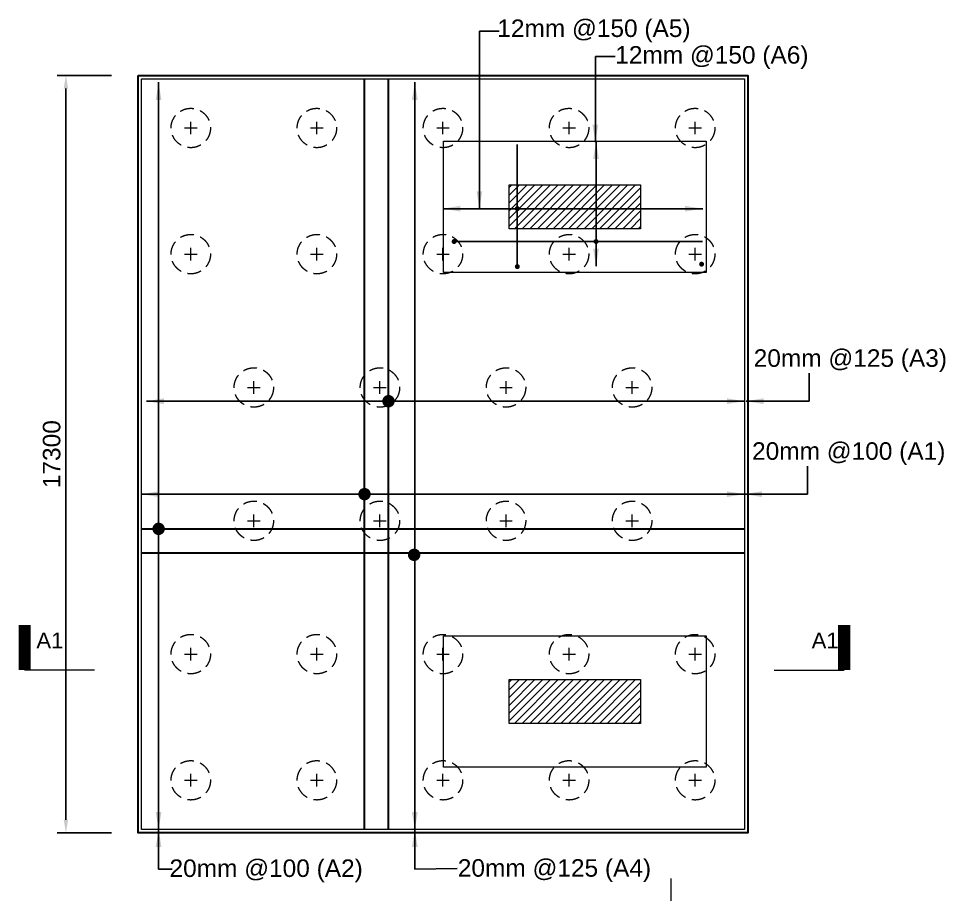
# Model space of a CAD drawing. Header units: millimetres. Extents: x 1231188 to 3899118, y -5478610 to -489530.
# Drawn here: x 2904022 to 2925207, y -3105856 to -3085849 of the extents above; entities that cross this region are included whole.
import ezdxf

# ---------------------------------------------------------------- set-up
doc = ezdxf.new("R2010")
doc.units = ezdxf.units.MM
doc.header["$LTSCALE"] = 25
doc.header["$MEASUREMENT"] = 0
doc.header["$PDMODE"] = 3
doc.linetypes.add('DASHED', pattern=[0.75, 0.5, -0.25])
doc.linetypes.add('DASHED2', pattern=[0.375, 0.25, -0.125])
doc.layers.get('Defpoints').update_dxf_attribs({"color": 230, "lineweight": 9})
for name, color, linetype in [('ARCH', 4, 'Continuous'), ('COLL', 1, 'Continuous'), ('Reinf', 1, 'Continuous')]:
    doc.layers.add(name, color=color, linetype=linetype)
for name, color, linetype, lineweight in [('COLUMN', 1, 'Continuous', 25), ('DIM', 8, 'Continuous', 13), ('HATCH', 191, 'Continuous', 9), ('PILE', 214, 'Continuous', 30), ('ROD-01', 5, 'Continuous', 25), ('text', 7, 'Continuous', 18)]:
    doc.layers.add(name, color=color, linetype=linetype, lineweight=lineweight)
doc.styles.add('ARIAL', font='arial.ttf', dxfattribs={"height": 400})
doc.styles.get("Standard").update_dxf_attribs({"font": 'swissl.ttf'})
doc.dimstyles.new('dim-50', dxfattribs={"dimtxt": 200, "dimasz": 200, "dimexe": 20, "dimexo": 20, "dimgap": 0.09, "dimtad": 0, "dimdec": 0, "dimzin": 0, "dimdsep": 46, "dimtxsty": 'Standard', "dimcen": 0.09, "dimclrd": 5, "dimclrt": 5, "dimazin": 0, "dimtfac": 1, "dimtdec": 0, "dimtofl": 0, "dimtmove": 0, "dimatfit": 3, "dimfxl": 1, "dimtolj": 1, "dimtzin": 0, "dimarcsym": 0})

# ---------------------------------------------------------------- blocks, each defined once
blk = doc.blocks.new('SEC')
at = {"layer": 'text', "color": 6, "linetype": 'ByBlock', "ltscale": 100}
blk.add_lwpolyline([(-799, 0), (0, 0)], dxfattribs=at)
blk.add_lwpolyline([(0, 0, 140, 140, 0), (0, -514, 0, 0, 0)], format="xyseb", dxfattribs=at)
blk = doc.blocks.new('*D720')
at = {"layer": 'Defpoints', "color": 0, "lineweight": -2, "ltscale": 150, "transparency": 16777216}
for p in [(2905104, -3087149), (2906347, -3087149), (2906347, -3104449)]:
    blk.add_point(p, dxfattribs=at)
at = {"layer": 'DIM', "color": 0, "lineweight": -2, "ltscale": 150, "transparency": 16777216}
for p, q in [((2906147, -3087149), (2904904, -3087149)), ((2906147, -3104449), (2904904, -3104449))]:
    blk.add_line(p, q, dxfattribs=at)
at = {"layer": 'DIM', "color": 5, "lineweight": -2, "ltscale": 150, "transparency": 16777216}
blk.add_line((2905104, -3104149), (2905104, -3087449), dxfattribs=at)
for points in [[(2905054, -3087449), (2905154, -3087449), (2905104, -3087149)], [(2905054, -3104149), (2905154, -3104149), (2905104, -3104449)]]:
    blk.add_solid(points, dxfattribs=at)
at = {"layer": 'DIM', "color": 2, "ltscale": 150, "transparency": 16777216, "insert": (2904780, -3095799), "char_height": 400, "attachment_point": 5, "rotation": 90, "style": 'ARIAL'}
blk.add_mtext('\\A1;17300', dxfattribs=at)

msp = doc.modelspace()

# ---------------------------------------------------------------- hatches: boundary and pattern name
at = {"layer": 'HATCH', "linetype": 'ByBlock', "lineweight": 0, "ltscale": 100}
h = msp.add_hatch(dxfattribs=at)
h.set_pattern_fill('ANSI31', color=256, scale=1000, style=0)
h.set_pattern_definition([(45, (-7887442.67, -8559740.46), (-88.3883476, 88.3883476), [])])
h.paths.add_polyline_path([(2918236.26021, -3090648.66667), (2918236.26021, -3089648.66667), (2915236.26021, -3089648.66667), (2915236.26021, -3090648.66667)])
h = msp.add_hatch(dxfattribs=at)
h.set_pattern_fill('ANSI31', color=256, scale=1000, style=0)
h.set_pattern_definition([(45, (-7887442.67, -8571040.46), (-88.3883476, 88.3883476), [])])
h.paths.add_polyline_path([(2918236.26021, -3101948.66618), (2918236.26021, -3100948.66618), (2915236.26021, -3100948.66618), (2915236.26021, -3101948.66618)])

# ---------------------------------------------------------------- linework, layer by layer
at = {"layer": 'ARCH', "linetype": 'ByBlock', "lineweight": 0, "ltscale": 100, "elevation": 42551.63229}
for points in [[(2913736.26021, -3088648.66667), (2919736.26021, -3088648.66667), (2919736.26021, -3091648.66667), (2913736.26021, -3091648.66667)], [(2915236.26021, -3089648.66667), (2918236.26021, -3089648.66667), (2918236.26021, -3090648.66667), (2915236.26021, -3090648.66667)], [(2913736.26021, -3099948.66713), (2919736.26021, -3099948.66713), (2919736.26021, -3102948.66713), (2913736.26021, -3102948.66713)], [(2915236.26021, -3100948.66618), (2918236.26021, -3100948.66618), (2918236.26021, -3101948.66618), (2915236.26021, -3101948.66618)]]:
    msp.add_lwpolyline(points, close=True, dxfattribs=at)
at = {"layer": 'COLL', "linetype": 'DASHED2', "ltscale": 8000, "elevation": 42551.63229}
for points in [[(2915421.13365, -3088723.66667), (2915420.4011, -3091513.5)], [(2919655.57806, -3090942.5), (2913944.17881, -3090942.5)]]:
    msp.add_lwpolyline(points, dxfattribs=at)
at = {"layer": 'COLL', "linetype": 'ByBlock', "ltscale": 100}
for points, const_width, elevation in [([(2915421.86621, -3090220.06771, 1), (2915421.86621, -3090163.36771, 1)], 56.7, 42551.63229), ([(2913976.75942, -3090914.15, -1), (2913976.75942, -3090970.85, -1)], 56.7, 42551.63229), ([(2917220.87002, -3090914.15, -1), (2917220.87002, -3090970.85, -1)], 56.7, 42551.63229), ([(2915421.13365, -3091485.15, -1), (2915421.13365, -3091541.85, -1)], 56.7, 42551.63229), ([(2919633.84361, -3091430.54651, -1), (2919633.84361, -3091487.24651, -1)], 56.7, 42551.63229), ([(2912406.83782, -3094589.24383, 1), (2912548.58782, -3094589.24383, 1)], 141.75, 89243.42044), ([(2912383.21282, -3094589.24383, 1), (2912477.71282, -3094589.24383, 1)], 94.5, 89243.42044), ([(2911857.88442, -3096712.57637, 1), (2911999.63442, -3096712.57637, 1)], 141.75, 89243.42044), ([(2907151.88442, -3097505.13697, 1), (2907293.63442, -3097505.13697, 1)], 141.75, 89243.42044), ([(2912991.87735, -3098098.36315, 1), (2913133.62735, -3098098.36315, 1)], 141.75, 89243.42044), ([(2913032.00942, -3098054.09037, 1), (2913126.50942, -3098054.09037, 1)], 94.5, 89243.42044)]:
    msp.add_lwpolyline(points, format="xyb", close=True, dxfattribs=dict(at, const_width=const_width, elevation=elevation))
at = {"layer": 'COLUMN', "lineweight": 0}
for p, q in [((2907958.25394, -3088492.66667, 89243.42044), (2907958.25394, -3088204.66667, 89243.42044)), ((2910840.25551, -3088492.66667, 77570.4734), (2910840.25551, -3088204.66667, 77570.4734)), ((2913722.25707, -3088492.66667, 65897.52636), (2913722.25707, -3088204.66667, 65897.52636)), ((2916604.25864, -3088492.66667, 54224.57933), (2916604.25864, -3088204.66667, 54224.57933)), ((2919486.26021, -3088492.66667, 42551.63229), (2919486.26021, -3088204.66667, 42551.63229)), ((2907814.25394, -3088348.66667, 89243.42044), (2908102.25394, -3088348.66667, 89243.42044)), ((2910696.25551, -3088348.66667, 77570.4734), (2910984.25551, -3088348.66667, 77570.4734)), ((2913578.25707, -3088348.66667, 65897.52636), (2913866.25707, -3088348.66667, 65897.52636)), ((2916460.25864, -3088348.66667, 54224.57933), (2916748.25864, -3088348.66667, 54224.57933)), ((2919342.26021, -3088348.66667, 42551.63229), (2919630.26021, -3088348.66667, 42551.63229)), ((2907958.25394, -3091374.66667, 89243.42044), (2907958.25394, -3091086.66667, 89243.42044)), ((2910840.25551, -3091374.66667, 77570.4734), (2910840.25551, -3091086.66667, 77570.4734)), ((2913722.25707, -3091374.66667, 65897.52636), (2913722.25707, -3091086.66667, 65897.52636)), ((2916604.25864, -3091374.66667, 54224.57933), (2916604.25864, -3091086.66667, 54224.57933)), ((2919486.26021, -3091374.66667, 42551.63229), (2919486.26021, -3091086.66667, 42551.63229)), ((2907814.25394, -3091230.66667, 89243.42044), (2908102.25394, -3091230.66667, 89243.42044)), ((2910696.25551, -3091230.66667, 77570.4734), (2910984.25551, -3091230.66667, 77570.4734)), ((2913578.25707, -3091230.66667, 65897.52636), (2913866.25707, -3091230.66667, 65897.52636)), ((2916460.25864, -3091230.66667, 54224.57933), (2916748.25864, -3091230.66667, 54224.57933)), ((2919342.26021, -3091230.66667, 42551.63229), (2919630.26021, -3091230.66667, 42551.63229)), ((2909255.25472, -3094276), (2909543.25472, -3094276)), ((2909399.25472, -3094420), (2909399.25472, -3094132)), ((2912137.25629, -3094276), (2912425.25629, -3094276)), ((2912281.25629, -3094420), (2912281.25629, -3094132)), ((2915019.25786, -3094276), (2915307.25786, -3094276)), ((2915163.25786, -3094420), (2915163.25786, -3094132)), ((2917901.25942, -3094276), (2918189.25942, -3094276)), ((2918045.25942, -3094420), (2918045.25942, -3094132)), ((2909399.25472, -3097465.33333), (2909399.25472, -3097177.33333)), ((2912281.25629, -3097465.33333), (2912281.25629, -3097177.33333)), ((2915163.25786, -3097465.33333), (2915163.25786, -3097177.33333)), ((2918045.25942, -3097465.33333), (2918045.25942, -3097177.33333)), ((2909255.25472, -3097321.33333), (2909543.25472, -3097321.33333)), ((2912137.25629, -3097321.33333), (2912425.25629, -3097321.33333)), ((2915019.25786, -3097321.33333), (2915307.25786, -3097321.33333)), ((2917901.25942, -3097321.33333), (2918189.25942, -3097321.33333)), ((2907814.25394, -3100366.66667, 89243.42044), (2908102.25394, -3100366.66667, 89243.42044)), ((2907958.25394, -3100510.66667, 89243.42044), (2907958.25394, -3100222.66667, 89243.42044)), ((2910696.25551, -3100366.66667, 77570.4734), (2910984.25551, -3100366.66667, 77570.4734)), ((2910840.25551, -3100510.66667, 77570.4734), (2910840.25551, -3100222.66667, 77570.4734)), ((2913578.25707, -3100366.66667, 65897.52636), (2913866.25707, -3100366.66667, 65897.52636)), ((2913722.25707, -3100510.66667, 65897.52636), (2913722.25707, -3100222.66667, 65897.52636)), ((2916460.25864, -3100366.66667, 54224.57933), (2916748.25864, -3100366.66667, 54224.57933)), ((2916604.25864, -3100510.66667, 54224.57933), (2916604.25864, -3100222.66667, 54224.57933)), ((2919342.26021, -3100366.66667, 42551.63229), (2919630.26021, -3100366.66667, 42551.63229)), ((2919486.26021, -3100510.66667, 42551.63229), (2919486.26021, -3100222.66667, 42551.63229)), ((2907958.25394, -3103392.66667, 89243.42044), (2907958.25394, -3103104.66667, 89243.42044)), ((2910840.25551, -3103392.66667, 77570.4734), (2910840.25551, -3103104.66667, 77570.4734)), ((2913722.25707, -3103392.66667, 65897.52636), (2913722.25707, -3103104.66667, 65897.52636)), ((2916604.25864, -3103392.66667, 54224.57933), (2916604.25864, -3103104.66667, 54224.57933)), ((2919486.26021, -3103392.66667, 42551.63229), (2919486.26021, -3103104.66667, 42551.63229)), ((2907814.25394, -3103248.66667, 89243.42044), (2908102.25394, -3103248.66667, 89243.42044)), ((2910696.25551, -3103248.66667, 77570.4734), (2910984.25551, -3103248.66667, 77570.4734)), ((2913578.25707, -3103248.66667, 65897.52636), (2913866.25707, -3103248.66667, 65897.52636)), ((2916460.25864, -3103248.66667, 54224.57933), (2916748.25864, -3103248.66667, 54224.57933)), ((2919342.26021, -3103248.66667, 42551.63229), (2919630.26021, -3103248.66667, 42551.63229))]:
    msp.add_line(p, q, dxfattribs=at)
at = {"layer": 'Defpoints', "color": 0, "linetype": 'ByBlock', "ltscale": 100, "elevation": 89243.42044}
msp.add_lwpolyline([(2906833.25394, -3087223.66667), (2920611.26021, -3087223.66667), (2920611.26021, -3104373.66667), (2906833.25394, -3104373.66667)], close=True, dxfattribs=at)
at = {"layer": 'PILE', "color": 0, "linetype": 'ByBlock', "ltscale": 100, "elevation": 89243.42044}
msp.add_lwpolyline([(2906758.25394, -3087148.66667), (2920686.26021, -3087148.66667), (2920686.26021, -3104448.66667), (2906758.25394, -3104448.66667)], close=True, dxfattribs=at)
at = {"layer": 'PILE', "linetype": 'DASHED', "lineweight": 0, "ltscale": 25}
for centre in [(2907958.25394, -3088348.66667, 89243.42044), (2910840.25551, -3088348.66667, 77570.4734), (2913722.25707, -3088348.66667, 65897.52636), (2916604.25864, -3088348.66667, 54224.57933), (2919486.26021, -3088348.66667, 42551.63229), (2907958.25394, -3091230.66667, 89243.42044), (2910840.25551, -3091230.66667, 77570.4734), (2913722.25707, -3091230.66667, 65897.52636), (2916604.25864, -3091230.66667, 54224.57933), (2919486.26021, -3091230.66667, 42551.63229), (2909399.25472, -3094276), (2912281.25629, -3094276), (2915163.25786, -3094276), (2918045.25942, -3094276), (2909399.25472, -3097321.33333), (2912281.25629, -3097321.33333), (2915163.25786, -3097321.33333), (2918045.25942, -3097321.33333), (2907958.25394, -3100366.66667, 89243.42044), (2910840.25551, -3100366.66667, 77570.4734), (2913722.25707, -3100366.66667, 65897.52636), (2916604.25864, -3100366.66667, 54224.57933), (2919486.26021, -3100366.66667, 42551.63229), (2907958.25394, -3103248.66667, 89243.42044), (2910840.25551, -3103248.66667, 77570.4734), (2913722.25707, -3103248.66667, 65897.52636), (2916604.25864, -3103248.66667, 54224.57933), (2919486.26021, -3103248.66667, 42551.63229)]:
    msp.add_circle(centre, 450, dxfattribs=at)
at = {"layer": 'ROD-01', "linetype": 'ByBlock', "lineweight": 30, "ltscale": 100, "elevation": 89243.42044}
msp.add_lwpolyline([(2911928.75942, -3104373.66667), (2911928.75942, -3087223.66667)], dxfattribs=at)
at = {"layer": 'ROD-01', "linetype": 'DASHED2', "lineweight": 30, "ltscale": 10000, "elevation": 89243.42044}
for points in [[(2912477.71282, -3104373.66667), (2912477.71282, -3087223.66667)], [(2906833.25394, -3097505.13697), (2920611.26021, -3097505.13697)], [(2906833.25394, -3098054.09037), (2920611.26021, -3098054.09037)]]:
    msp.add_lwpolyline(points, dxfattribs=at)

# ---------------------------------------------------------------- block references
at = {"layer": 'Reinf', "yscale": 2, "zscale": 2}
for p, xscale, rotation in [((2904161.73833, -3100732), 2, 180), ((2922889.76167, -3100732), -2, 180), ((2918930.76021, -3107086.26167, -54224.57933), 2, 270)]:
    msp.add_blockref('SEC', p, dxfattribs=dict(at, xscale=xscale, rotation=rotation))

# ---------------------------------------------------------------- texts
at = {"layer": 'text', "linetype": 'ByBlock', "ltscale": 100, "style": 'ARIAL'}
for s, p in [('12mm @150 (A5)', (2914963.75942, -3086270)), ('12mm @150 (A6)', (2917659.25942, -3086878)), ('20mm @125 (A3)', (2920823.6244, -3093804.0599, 89243.42044)), ('20mm @100 (A1)', (2920786.78647, -3095927.39244, 89243.42044)), ('20mm @100 (A2)', (2907472.26224, -3105456.62176, 89243.42044)), ('20mm @125 (A4)', (2914061.43698, -3105450.54, 89243.42044))]:
    msp.add_text(s, height=400, dxfattribs=at).set_placement(p)
at = {"layer": 'text'}
for p in [(2904430.06574, -3100234.22186), (2922149.25504, -3100234.22186)]:
    msp.add_text('A1', height=360, dxfattribs=at).set_placement(p)

# ---------------------------------------------------------------- dimensions: what is measured, and where the dimension line sits
at = {"layer": 'DIM', "ltscale": 150}
dim = msp.add_linear_dim(base=(2905104.24921, -3087148.66667, 42551.63229), p1=(2906346.75079, -3104448.66667, 42551.63229), p2=(2906346.75079, -3087148.66667, 42551.63229), angle=90, dimstyle='dim-50', override={"dimtxt": 300, "dimasz": 300, "dimexe": 200, "dimexo": 200, "dimgap": 120, "dimtad": 1, "dimtxsty": 'ARIAL', "dimclrt": 2}, dxfattribs=at)
dim.commit()
dim.dimension.update_dxf_attribs({"geometry": '*D720', "text_midpoint": (2904779.88359, -3095798.66667, 42551.63229)})

# ---------------------------------------------------------------- leaders
at = {"layer": 'COLL', "linetype": 'ByBlock', "ltscale": 100}
for points, override in [([(2914555.25942, -3090191.71771), (2914555.25942, -3086136.37352), (2915006.08697, -3086136.37352)], {"dimasz": 400, "dimtad": 0}), ([(2917204.48062, -3088674.33333, 127654.89688), (2917204.48062, -3086716.54018, 127654.89688), (2917655.30817, -3086716.54018, 127654.89688)], {"dimasz": 400, "dimtad": 0}), ([(2907222.75942, -3104373.66667, 89243.42044), (2907222.75942, -3087298.66667, 89243.42044)], {"dimasz": 400, "dimtad": 0}), ([(2907222.75942, -3087308.34942, 89243.42044), (2907222.75942, -3104373.66667, 89243.42044)], {"dimasz": 400, "dimtad": 0}), ([(2913079.25942, -3104373.66667, 89243.42044), (2913079.25942, -3087298.66667, 89243.42044)], {"dimasz": 400, "dimtad": 0}), ([(2913079.25942, -3087308.34942, 89243.42044), (2913079.25942, -3104373.66667, 89243.42044)], {"dimasz": 400, "dimtad": 0}), ([(2917220.87002, -3091503, 42551.63229), (2917220.87002, -3088648.66667, 42551.63229)], {"dimasz": 400, "dimgap": 100, "dimtad": 0}), ([(2917220.87002, -3088658.34942, 42551.63229), (2917220.87002, -3091503, 42551.63229)], {"dimasz": 400, "dimgap": 100, "dimtad": 0}), ([(2913718.79738, -3090191.71771, 42551.63229), (2919661.26021, -3090191.71771, 42551.63229)], {"dimasz": 400, "dimgap": 100, "dimtad": 0}), ([(2919651.57745, -3090191.71771, 42551.63229), (2913718.79738, -3090191.71771, 42551.63229)], {"dimasz": 400, "dimgap": 100, "dimtad": 0}), ([(2920648.09813, -3094589.24383, 89243.42044), (2922092.72921, -3094589.24383, 89243.42044), (2922092.72921, -3093947.22044, 89243.42044)], {"dimasz": 400, "dimtad": 0}), ([(2906945.09187, -3094589.24383, 89243.42044), (2920611.26021, -3094589.24383, 89243.42044)], {"dimasz": 400, "dimgap": 100, "dimtad": 0}), ([(2920611.26021, -3094589.24383, 89243.42044), (2906945.09187, -3094589.24383, 89243.42044)], {"dimasz": 400, "dimgap": 100, "dimtad": 0}), ([(2920611.26021, -3096712.57637, 89243.42044), (2922055.89129, -3096712.57637, 89243.42044), (2922055.89129, -3096070.55298, 89243.42044)], {"dimasz": 400, "dimtad": 0}), ([(2906833.25394, -3096712.57637, 89243.42044), (2920611.26021, -3096712.57637, 89243.42044)], {"dimasz": 400, "dimgap": 100, "dimtad": 0}), ([(2920611.26021, -3096712.57637, 89243.42044), (2906833.25394, -3096712.57637, 89243.42044)], {"dimasz": 400, "dimgap": 100, "dimtad": 0}), ([(2907222.75942, -3104373.66667, 89243.42044), (2907222.75942, -3105278.28537, 89243.42044), (2907534.55514, -3105278.5, 89243.42044)], {"dimasz": 400, "dimtad": 0}), ([(2913079.25942, -3104373.66667, 89243.42044), (2913079.25942, -3105278.28537, 89243.42044), (2914046.5, -3105265, 89243.42044)], {"dimasz": 400, "dimtad": 0})]:
    msp.add_leader(points, dimstyle='dim-50', override=override, dxfattribs=at)

doc.saveas('drawing.dxf')
